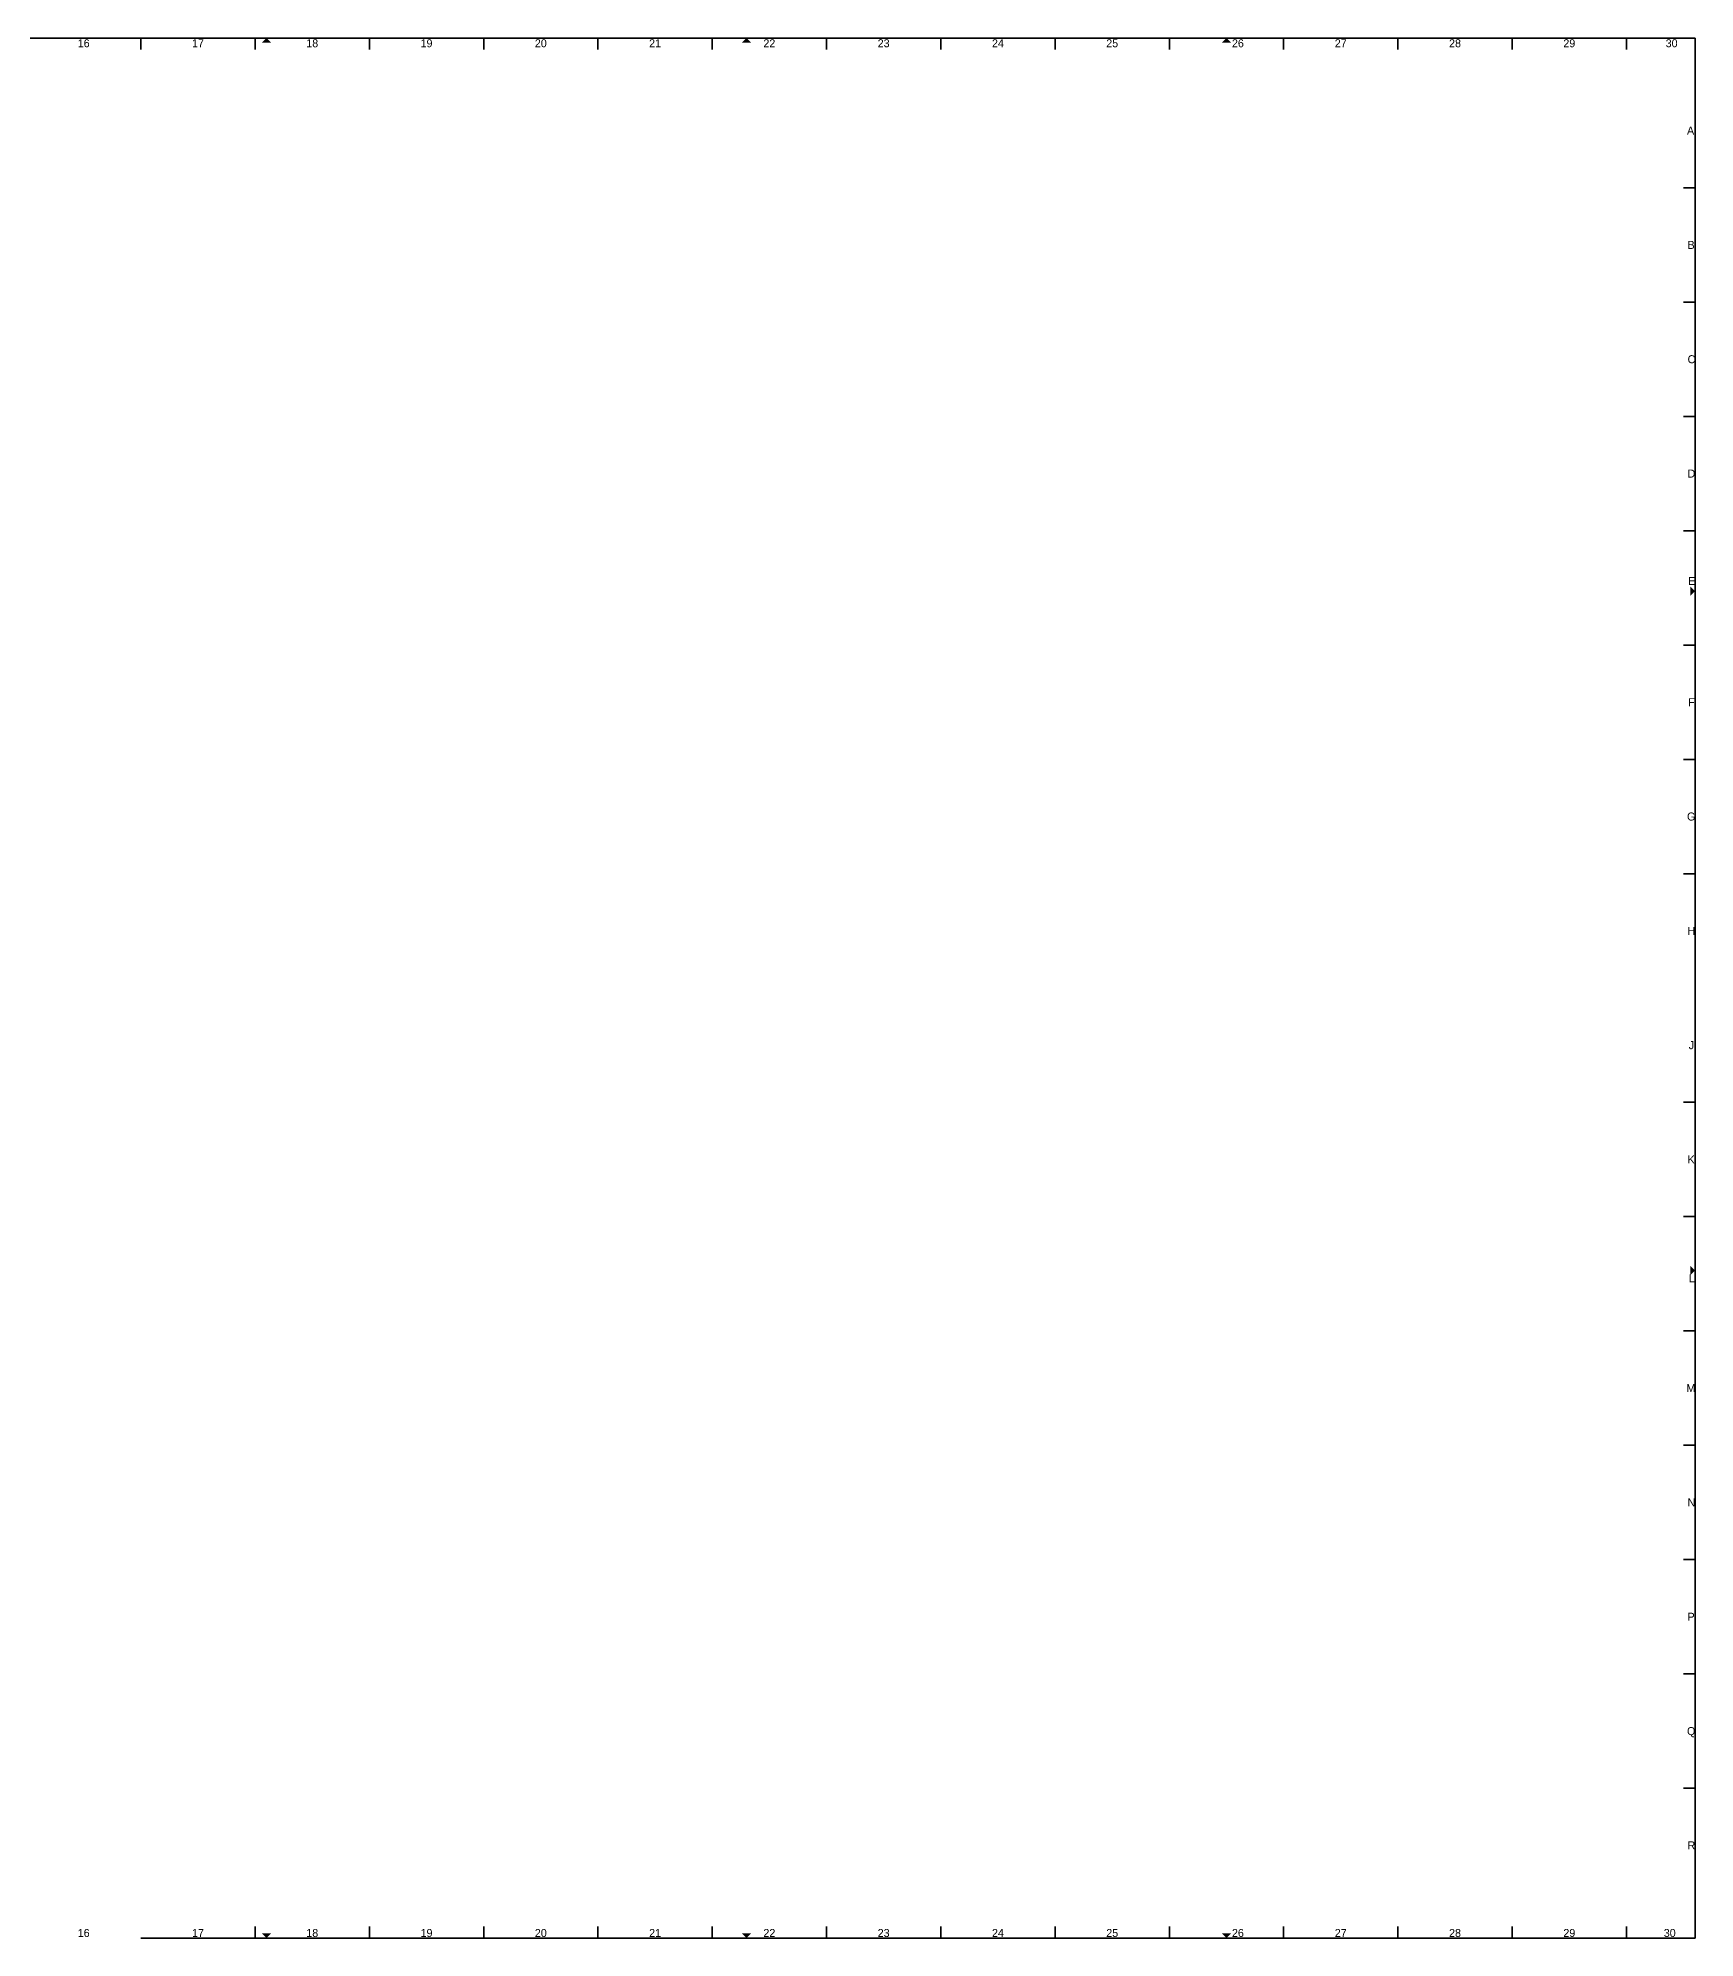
# Model space of a CAD drawing. Extents: x -5 to 1445, y -5 to 826.
# Drawn here: x 720 to 1445, y -5 to 826 of the extents above; entities that cross this region are included whole.
import ezdxf
from ezdxf.enums import TextEntityAlignment as Align

# ---------------------------------------------------------------- set-up
doc = ezdxf.new("R2010")
doc.units = 0
doc.header["$MEASUREMENT"] = 0
doc.layers.add('to-xx-rooster', color=7, linetype='CONTINUOUS', lineweight=35)
doc.layers.add('to-xx-vouwmerk', color=7, linetype='CONTINUOUS', lineweight=18)
doc.styles.add('RTW_ISO', font='iso-rtw.shx')

msp = doc.modelspace()

# ---------------------------------------------------------------- hatches: boundary and pattern name
at = {"layer": 'to-xx-vouwmerk'}
for points in [[(818, 824), (820, 826), (822, 824)], [(1028, 824), (1030, 826), (1032, 824)], [(1238, 824), (1240, 826), (1242, 824)], [(1443, 582), (1445, 584), (1443, 586)], [(1443, 285), (1445, 287), (1443, 289)], [(818, -3), (820, -5), (822, -3)], [(1028, -3), (1030, -5), (1032, -3)], [(1238, -3), (1240, -5), (1242, -3)]]:
    msp.add_hatch(color=256, dxfattribs=at).paths.add_polyline_path(points)

# ---------------------------------------------------------------- linework, layer by layer
at = {"layer": 'to-xx-rooster'}
for p, q in [((1445, 826), (-5, 826)), ((765, 826), (765, 821)), ((815, 826), (815, 821)), ((865, 826), (865, 821)), ((915, 826), (915, 821)), ((965, 826), (965, 821)), ((1015, 826), (1015, 821)), ((1065, 826), (1065, 821)), ((1115, 826), (1115, 821)), ((1165, 826), (1165, 821)), ((1215, 826), (1215, 821)), ((1265, 826), (1265, 821)), ((1315, 826), (1315, 821)), ((1365, 826), (1365, 821)), ((1415, 826), (1415, 821)), ((1445, -5), (1445, 826)), ((1445, 760.5), (1440, 760.5)), ((1445, 710.5), (1440, 710.5)), ((1445, 660.5), (1440, 660.5)), ((1445, 610.5), (1440, 610.5)), ((1445, 560.5), (1440, 560.5)), ((1445, 510.5), (1440, 510.5)), ((1445, 460.5), (1440, 460.5)), ((1445, 360.5), (1440, 360.5)), ((1445, 310.5), (1440, 310.5)), ((1445, 260.5), (1440, 260.5)), ((1445, 210.5), (1440, 210.5)), ((1445, 160.5), (1440, 160.5)), ((1445, 110.5), (1440, 110.5)), ((1445, 60.5), (1440, 60.5)), ((815, 0), (815, -5)), ((865, 0), (865, -5)), ((915, 0), (915, -5)), ((965, 0), (965, -5)), ((1015, 0), (1015, -5)), ((1065, 0), (1065, -5)), ((1115, 0), (1115, -5)), ((1165, 0), (1165, -5)), ((1215, 0), (1215, -5)), ((1265, 0), (1265, -5)), ((1315, 0), (1315, -5)), ((1365, 0), (1365, -5)), ((1415, 0), (1415, -5)), ((765, -5), (1445, -5))]:
    msp.add_line(p, q, dxfattribs=at)

# ---------------------------------------------------------------- texts
at = {"layer": 'to-xx-rooster', "style": 'RTW_ISO'}
for s, p in [('16', (740, 820.9)), ('17', (790, 820.9)), ('18', (840, 820.9)), ('19', (890, 820.9)), ('20', (940, 820.9)), ('21', (990, 820.9)), ('22', (1040, 820.9)), ('23', (1090, 820.9)), ('24', (1140, 820.9)), ('25', (1190, 820.9)), ('26', (1245, 820.9)), ('27', (1290, 820.9)), ('28', (1340, 820.9)), ('29', (1390, 820.9)), ('30', (1434.77, 820.9)), ('16', (740, -5.6)), ('17', (790, -5.6)), ('18', (840, -5.6)), ('19', (890, -5.6)), ('20', (940, -5.6)), ('21', (990, -5.6)), ('22', (1040, -5.6)), ('23', (1090, -5.6)), ('24', (1140, -5.6)), ('25', (1190, -5.6)), ('26', (1245, -5.6)), ('27', (1290, -5.6)), ('28', (1340, -5.6)), ('29', (1390, -5.6)), ('30', (1433.94, -5.6))]:
    msp.add_text(s, height=3.5, dxfattribs=at).set_placement(p, align=Align.BOTTOM_CENTER)
for s, p in [('A', (1441.5, 785.5)), ('B', (1441.75, 735.5)), ('C', (1441.75, 685.5)), ('D', (1441.75, 635.5)), ('E', (1442, 588.5)), ('F', (1442, 535.5)), ('G', (1441.5, 485.5)), ('H', (1441.75, 435.5)), ('J', (1442.25, 385.5)), ('K', (1441.75, 335.5)), ('L', (1442.25, 283.5)), ('M', (1441.25, 235.5)), ('N', (1441.75, 185.5)), ('P', (1441.75, 135.5)), ('Q', (1441.5, 85.5)), ('R', (1441.75, 35.5))]:
    msp.add_text(s, height=3.5, dxfattribs=at).set_placement(p, align=Align.MIDDLE_LEFT)

doc.saveas('drawing.dxf')
